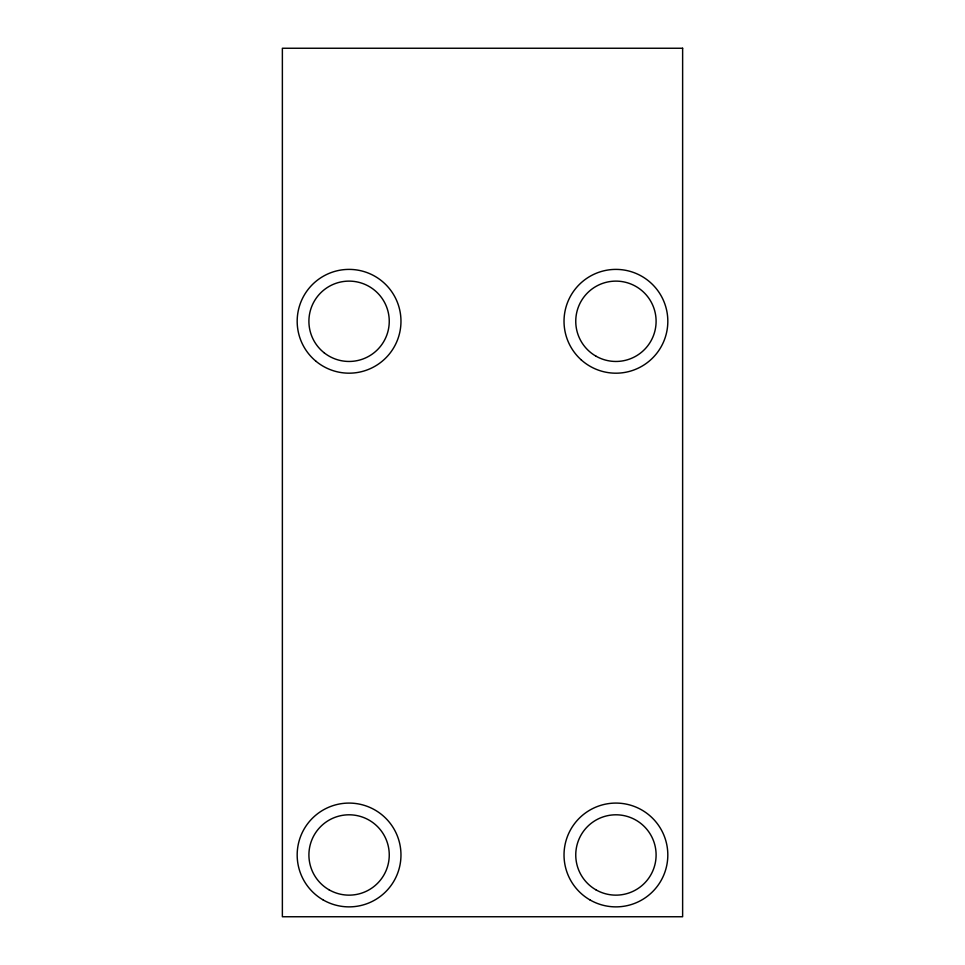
<?xml version="1.0" encoding="UTF-8"?>
<svg xmlns="http://www.w3.org/2000/svg" width="965" height="965" viewBox="0 0 965 965"><rect width="100%" height="100%" fill="white"/><g stroke="black" fill="none" stroke-linecap="round" stroke-linejoin="round"><path stroke-width="1.45" d="M682.629 48.25L282.371 48.25L282.371 916.75L682.629 916.75L682.629 48.25M324.264 352.888A40.18 40.18 0 0 0 388.847 326.978A40.18 40.18 0 0 0 334.119 284A40.18 40.18 0 0 0 324.264 352.888M595.839 356.085A40.18 40.18 0 0 0 656.103 321.285A40.18 40.18 0 0 0 595.839 286.496A40.18 40.18 0 0 0 595.839 356.085M323.13 899.923A51.893 51.893 0 0 0 400.97 854.978A51.893 51.893 0 0 0 323.13 810.033A51.893 51.893 0 0 0 323.13 899.923M589.977 899.923A51.893 51.893 0 0 0 667.816 854.978A51.893 51.893 0 0 0 589.977 810.033A51.893 51.893 0 0 0 589.977 899.923M328.993 889.766A40.18 40.18 0 0 0 389.257 854.978A40.18 40.18 0 0 0 328.993 820.178A40.18 40.18 0 0 0 328.993 889.766M595.839 889.766A40.18 40.18 0 0 0 656.103 854.978A40.18 40.18 0 0 0 595.839 820.178A40.18 40.18 0 0 0 595.839 889.766M315.796 361.103A51.893 51.893 0 0 0 400.198 330.211A51.893 51.893 0 0 0 331.236 272.552A51.893 51.893 0 0 0 315.796 361.103M581.002 359.68A51.893 51.893 0 0 0 666.634 332.334A51.893 51.893 0 0 0 600.134 271.853A51.893 51.893 0 0 0 581.002 359.68"/></g></svg>
